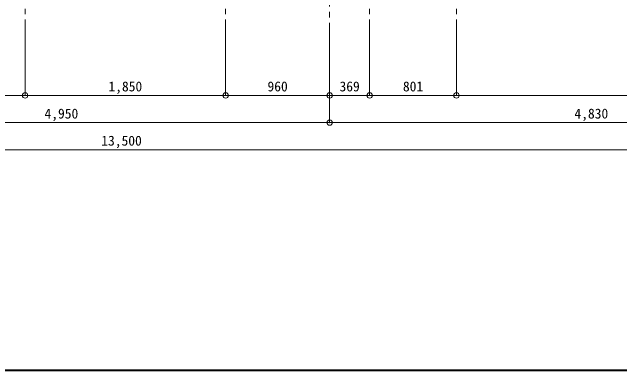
# Model space of a CAD drawing. Units: millimetres at full size, sheet at 1:50. Extents: x -9674 to 9699, y -6794 to 6791.
# Drawn here: x -1245 to 4362, y -6794 to -3488 of the extents above; entities that cross this region are included whole.
import ezdxf
from ezdxf.enums import TextEntityAlignment as Align

# ---------------------------------------------------------------- set-up
doc = ezdxf.new("R2010")
doc.units = ezdxf.units.MM
doc.header["$LTSCALE"] = 50
doc.header["$PDMODE"] = 32
doc.header["$PDSIZE"] = 50
doc.linetypes.add('CHAIN2', pattern=[12, 9, -1, 1, -1])
for name, color, linetype, lineweight in [('0-0_図面枠', 7, 'Continuous', 9), ('1-0_芯', 134, 'CHAIN2', 9), ('1-B_寸法', 134, 'Continuous', 9)]:
    doc.layers.add(name, color=color, linetype=linetype, lineweight=lineweight)
doc.styles.add('ＭＳ ゴシック', font='')
doc.styles.get('ＭＳ ゴシック').set_extended_font_data('MS Gothic')

msp = doc.modelspace()

# ---------------------------------------------------------------- linework, layer by layer
at = {"layer": '0-0_図面枠'}
for p, q in [((-9663.35, -6783.35), (9688.35, -6783.35)), ((-9673.92, -6793.93), (9698.92, -6793.93)), ((-9672.16, -6792.16), (9697.16, -6792.16)), ((-9670.4, -6790.4), (9695.4, -6790.4)), ((9693.64, -6788.64), (-9668.64, -6788.64)), ((-9666.87, -6786.88), (9691.87, -6786.88)), ((-9665.11, -6785.11), (9690.11, -6785.11))]:
    msp.add_line(p, q, dxfattribs=at)
at = {"layer": '1-0_芯'}
for p, q in [((1684.65, 5414.44), (1684.65, -4005.56)), ((2854.65, -4005.56), (2854.65, 1024.44)), ((-1125.35, -4005.56), (-1125.35, 689.44)), ((2053.65, -4005.56), (2053.65, -475.56)), ((724.65, -4005.56), (724.65, -1535.56))]:
    msp.add_line(p, q, dxfattribs=at)
at = {"layer": '1-B_寸法'}
for p, q in [((-1125.35, -4255.56), (-1125.35, -4005.56)), ((724.65, -4255.56), (724.65, -4005.56)), ((1684.65, -4505.56), (1684.65, -4005.56)), ((2053.65, -4255.56), (2053.65, -4005.56)), ((2854.65, -4255.56), (2854.65, -4005.56)), ((-1125.35, -4255.56), (-3265.35, -4255.56)), ((724.65, -4255.56), (-1125.35, -4255.56)), ((1684.65, -4255.56), (724.65, -4255.56)), ((1684.65, -4255.56), (2053.65, -4255.56)), ((2053.65, -4255.56), (2854.65, -4255.56)), ((2854.65, -4255.56), (6514.65, -4255.56)), ((-3265.35, -4505.56), (1684.65, -4505.56)), ((1684.65, -4505.56), (6514.65, -4505.56)), ((-6985.35, -4755.56), (6514.65, -4755.56))]:
    msp.add_line(p, q, dxfattribs=at)
for p in [(-1125.35, -4255.56), (724.65, -4255.56), (1684.65, -4255.56), (2053.65, -4255.56), (2854.65, -4255.56), (1684.65, -4505.56)]:
    msp.add_point(p, dxfattribs=at)

# ---------------------------------------------------------------- texts
at = {"layer": '1-B_寸法', "style": 'ＭＳ ゴシック'}
for s, p in [('1,850', (-356.6, -4245.56)), ('960', (1110.9, -4245.56)), ('369', (1775.4, -4245.56)), ('801', (2360.4, -4245.56)), ('4,950', (-946.6, -4495.56)), ('4,830', (3943.4, -4495.56)), ('13,500', (-422.85, -4745.56))]:
    msp.add_text(s, height=91.64, dxfattribs=at).set_placement(p, align=Align.BOTTOM_LEFT)

doc.saveas('drawing.dxf')
